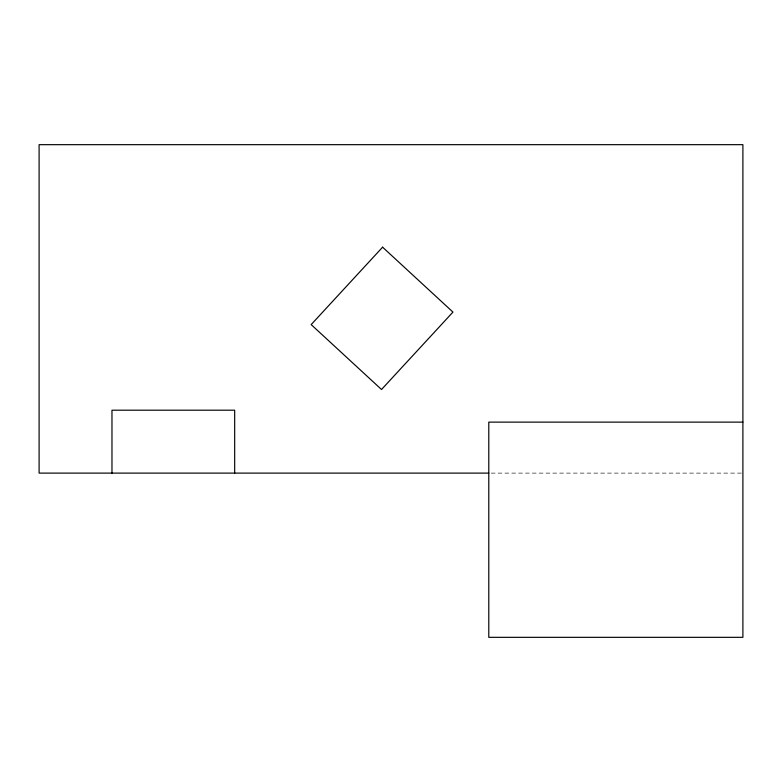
<?xml version="1.0" encoding="UTF-8"?>
<svg xmlns="http://www.w3.org/2000/svg" width="782" height="782" viewBox="0 0 782 782"><rect width="100%" height="100%" fill="white"/><g stroke="black" fill="none" stroke-linecap="round" stroke-linejoin="round"><path stroke-width="0.59" stroke-dasharray="3.91 2.93" d="M491.233 473.11L741.678 473.11"/><path stroke-width="1.17" d="M742.9 422.124L488.789 422.124L488.789 637.33L742.9 637.33L742.9 144.67L39.1 144.67L39.1 473.11L488.789 473.11M234.678 473.11L234.678 410.198L111.973 410.198L111.973 473.11M382.603 247.18L311.168 324.598L381.518 389.504L452.954 312.096L382.603 247.18"/></g></svg>
